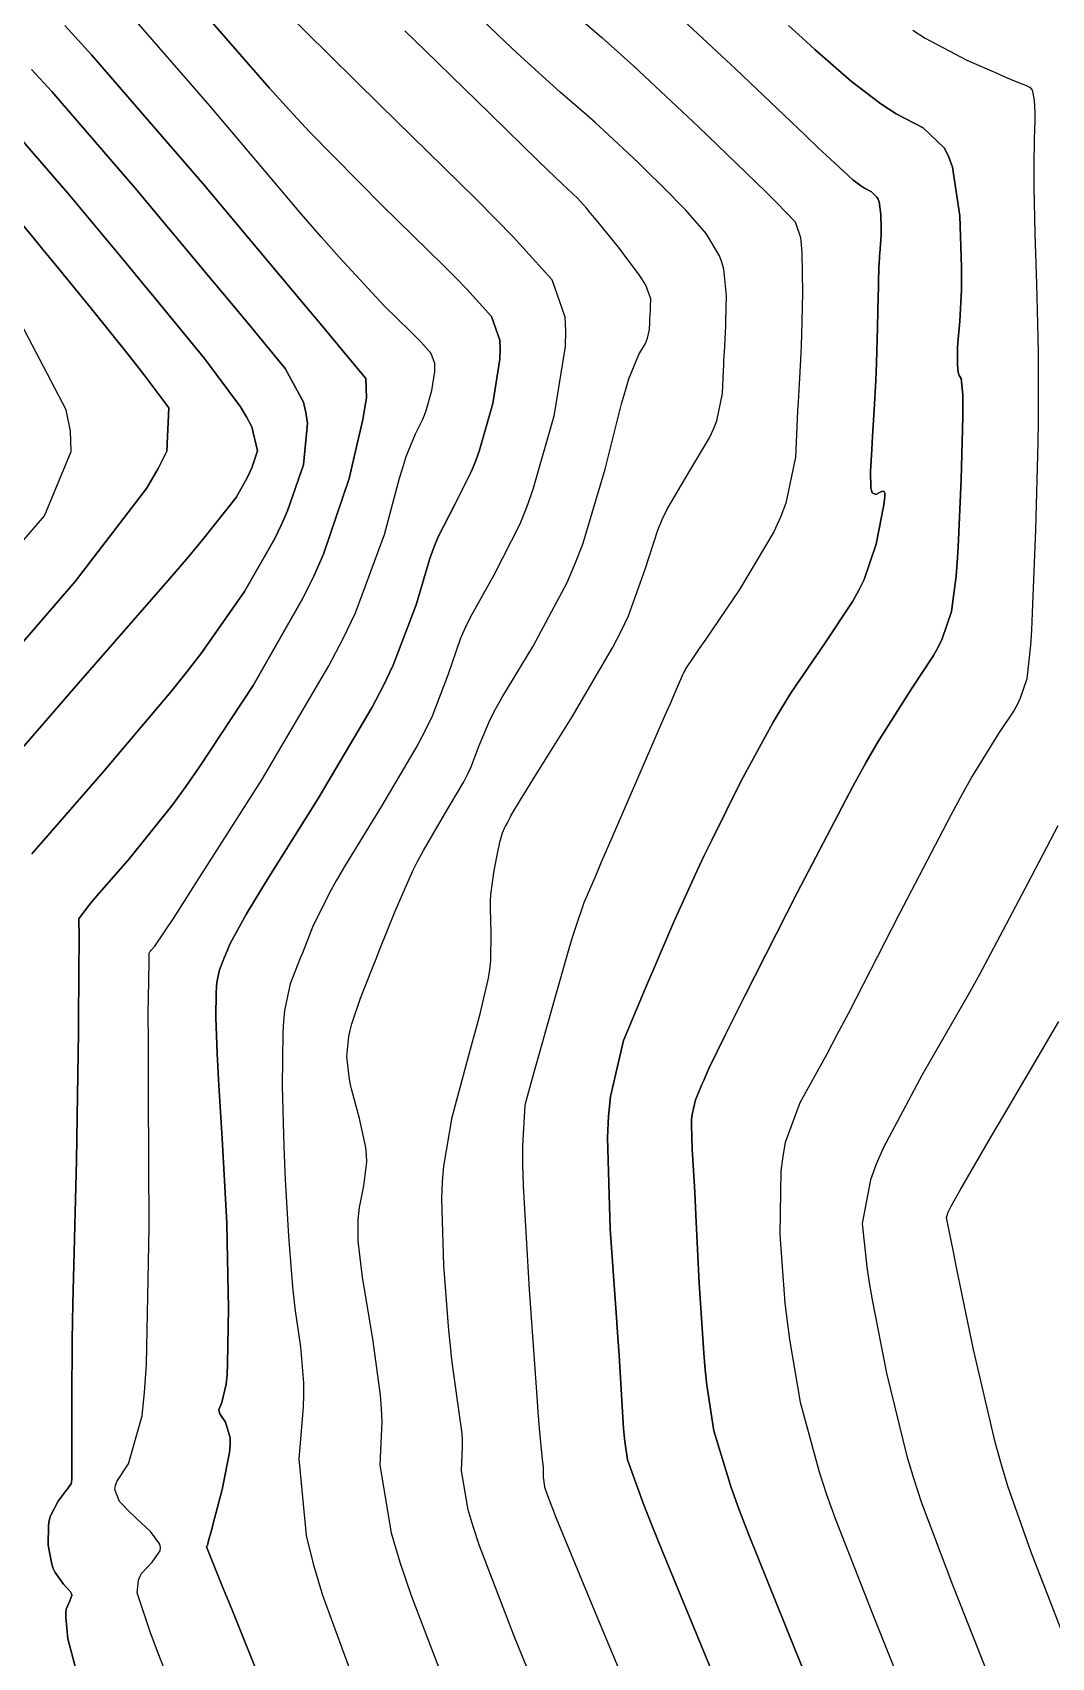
# Model space of a CAD drawing. Header units: metres. Extents: x 837476 to 838477, y 1189012 to 1191014.
# Drawn here: x 837843.2 to 837875.1, y 1189414.4 to 1189465.3 of the extents above; entities that cross this region are included whole.
import ezdxf

# ---------------------------------------------------------------- set-up
doc = ezdxf.new("R2010")
doc.units = ezdxf.units.M
doc.header["$LTSCALE"] = 0.3
doc.layers.add('COTAS 10', color=1, linetype='Continuous')
doc.layers.add('COTAS INT', color=252, linetype='Continuous')

msp = doc.modelspace()

# ---------------------------------------------------------------- linework, layer by layer
at = {"layer": 'COTAS 10'}
for points in [[(837850.922, 1189466.158), (837854.046, 1189463.08), (837857.05, 1189460.132), (837857.679, 1189459.497), (837858.219, 1189458.942), (837859.437, 1189457.596), (837859.837, 1189456.433), (837859.861, 1189455.994), (837859.849, 1189455.504), (837859.492, 1189453.313), (837858.84, 1189451.014), (837858.641, 1189450.457), (837858.434, 1189449.934), (837857.621, 1189448.33), (837856.872, 1189447.01), (837856.705, 1189446.666), (837856.557, 1189446.332), (837856.171, 1189445.199), (837855.688, 1189443.917), (837855.479, 1189443.487), (837855.237, 1189443.026), (837854.093, 1189441.091), (837852.937, 1189439.204), (837852.688, 1189438.773), (837852.469, 1189438.381), (837851.937, 1189437.296), (837851.627, 1189436.521), (837851.548, 1189436.324), (837851.473, 1189436.135), (837851.23, 1189435.519), (837851.058, 1189434.683), (837851.028, 1189434.357), (837851.005, 1189433.989), (837850.988, 1189432.316), (837851.038, 1189430.413), (837851.057, 1189429.901), (837851.079, 1189429.395), (837851.181, 1189427.617), (837851.31, 1189426.028), (837851.35, 1189425.64), (837851.391, 1189425.276), (837851.555, 1189424.147), (837851.655, 1189423.014), (837851.655, 1189422.645), (837851.644, 1189422.253), (837851.508, 1189420.64), (837851.738, 1189418.236), (837851.959, 1189417.346), (837852.248, 1189416.358), (837853.856, 1189411.976)], [(837850.922, 1189466.158), (837854.046, 1189463.08), (837857.05, 1189460.132), (837857.679, 1189459.497), (837858.219, 1189458.942), (837859.437, 1189457.596), (837859.837, 1189456.433), (837859.861, 1189455.994), (837859.849, 1189455.504), (837859.492, 1189453.313), (837858.84, 1189451.014), (837858.641, 1189450.457), (837858.434, 1189449.934), (837857.621, 1189448.33), (837856.872, 1189447.01), (837856.705, 1189446.666), (837856.557, 1189446.332), (837856.171, 1189445.199), (837855.688, 1189443.917), (837855.479, 1189443.487), (837855.237, 1189443.026), (837854.093, 1189441.091), (837852.937, 1189439.204), (837852.688, 1189438.773), (837852.469, 1189438.381), (837851.937, 1189437.296), (837851.627, 1189436.521), (837851.548, 1189436.324), (837851.473, 1189436.135), (837851.23, 1189435.519), (837851.058, 1189434.683), (837851.028, 1189434.357), (837851.005, 1189433.989), (837850.988, 1189432.316), (837851.038, 1189430.413), (837851.057, 1189429.901), (837851.079, 1189429.395), (837851.181, 1189427.617), (837851.31, 1189426.028), (837851.35, 1189425.64), (837851.391, 1189425.276), (837851.555, 1189424.147), (837851.655, 1189423.014), (837851.655, 1189422.645), (837851.644, 1189422.253), (837851.508, 1189420.64), (837851.738, 1189418.236), (837851.959, 1189417.346), (837852.248, 1189416.358), (837853.856, 1189411.976)], [(837868.717, 1189410.565), (837867.062, 1189414.648), (837865.606, 1189418.251), (837865.307, 1189419.04), (837865.053, 1189419.739), (837864.513, 1189421.511), (837864.293, 1189422.94), (837864.241, 1189423.424), (837864.193, 1189423.945), (837864.054, 1189426.141), (837863.95, 1189428.272), (837863.925, 1189428.751), (837863.901, 1189429.183), (837863.828, 1189430.342), (837863.807, 1189431.094), (837863.816, 1189431.269), (837863.831, 1189431.429), (837863.939, 1189431.889), (837864.094, 1189432.261), (837864.139, 1189432.366), (837864.184, 1189432.473), (837864.353, 1189432.865), (837864.882, 1189433.952), (837865.155, 1189434.496), (837865.482, 1189435.146), (837867.118, 1189438.372), (837868.88, 1189441.735), (837869.287, 1189442.472), (837869.658, 1189443.124), (837870.705, 1189444.774), (837871.394, 1189445.814), (837871.54, 1189446.081), (837871.666, 1189446.338), (837871.958, 1189447.193), (837872.104, 1189448.31), (837872.139, 1189448.734), (837872.17, 1189449.207), (837872.263, 1189451.327), (837872.309, 1189453.3), (837872.311, 1189453.68), (837872.309, 1189453.988), (837872.263, 1189454.499), (837872.198, 1189454.589), (837872.184, 1189454.632), (837872.172, 1189454.683), (837872.142, 1189454.93), (837872.142, 1189455.32), (837872.149, 1189455.462), (837872.159, 1189455.617), (837872.22, 1189456.298), (837872.269, 1189457.274), (837872.271, 1189457.616), (837872.269, 1189457.989), (837872.219, 1189459.595), (837871.993, 1189461.118), (837871.88, 1189461.44), (837871.744, 1189461.718), (837871.07, 1189462.357), (837870.227, 1189462.795), (837869.986, 1189462.946), (837869.741, 1189463.11), (837868.825, 1189463.806), (837867.671, 1189464.813), (837867.276, 1189465.172), (837866.848, 1189465.566)], [(837866.848, 1189465.566), (837867.276, 1189465.172), (837867.671, 1189464.813), (837868.825, 1189463.806), (837869.741, 1189463.11), (837869.986, 1189462.946), (837870.227, 1189462.795), (837871.07, 1189462.357), (837871.744, 1189461.718), (837871.88, 1189461.44), (837871.993, 1189461.118), (837872.219, 1189459.595), (837872.269, 1189457.989), (837872.271, 1189457.616), (837872.269, 1189457.274), (837872.22, 1189456.298), (837872.159, 1189455.617), (837872.149, 1189455.462), (837872.142, 1189455.32), (837872.142, 1189454.93), (837872.172, 1189454.683), (837872.184, 1189454.632), (837872.198, 1189454.589), (837872.263, 1189454.499), (837872.309, 1189453.988), (837872.311, 1189453.68), (837872.309, 1189453.3), (837872.263, 1189451.327), (837872.17, 1189449.207), (837872.139, 1189448.734), (837872.104, 1189448.31), (837871.958, 1189447.193), (837871.666, 1189446.338), (837871.54, 1189446.081), (837871.394, 1189445.814), (837870.705, 1189444.774), (837869.658, 1189443.124), (837869.287, 1189442.472), (837868.88, 1189441.735), (837867.118, 1189438.372), (837865.482, 1189435.146), (837865.155, 1189434.496), (837864.882, 1189433.952), (837864.353, 1189432.865), (837864.184, 1189432.473), (837864.139, 1189432.366), (837864.094, 1189432.261), (837863.939, 1189431.889), (837863.831, 1189431.429), (837863.816, 1189431.269), (837863.807, 1189431.094), (837863.828, 1189430.342), (837863.901, 1189429.183), (837863.925, 1189428.751), (837863.95, 1189428.272), (837864.054, 1189426.141), (837864.193, 1189423.945), (837864.241, 1189423.424), (837864.293, 1189422.94), (837864.513, 1189421.511), (837865.053, 1189419.739), (837865.307, 1189419.04), (837865.606, 1189418.251), (837867.062, 1189414.648), (837868.717, 1189410.565)], [(837841.812, 1189441.742), (837844.595, 1189444.936), (837847.463, 1189448.224), (837848.045, 1189448.906), (837848.534, 1189449.489), (837849.537, 1189450.77), (837849.885, 1189451.38), (837849.962, 1189451.54), (837850.032, 1189451.696), (837850.213, 1189452.229), (837850.036, 1189452.981), (837849.879, 1189453.276), (837849.675, 1189453.609), (837848.55, 1189455.122), (837847.023, 1189456.987), (837846.566, 1189457.541), (837846.094, 1189458.112), (837844.265, 1189460.309), (837842.516, 1189462.333)], [(837842.516, 1189462.333), (837844.265, 1189460.309), (837846.094, 1189458.112), (837846.566, 1189457.541), (837847.023, 1189456.987), (837848.55, 1189455.122), (837849.675, 1189453.609), (837849.879, 1189453.276), (837850.036, 1189452.981), (837850.213, 1189452.229), (837850.032, 1189451.696), (837849.962, 1189451.54), (837849.885, 1189451.38), (837849.537, 1189450.77), (837848.534, 1189449.489), (837848.045, 1189448.906), (837847.463, 1189448.224), (837844.595, 1189444.936), (837841.812, 1189441.742)]]:
    msp.add_lwpolyline(points, dxfattribs=at)
at = {"layer": 'COTAS INT'}
for points in [[(837847.398, 1189413.771), (837847.1, 1189414.542), (837846.857, 1189415.184), (837846.44, 1189416.431), (837846.477, 1189416.828), (837846.521, 1189416.933), (837846.579, 1189417.037), (837846.909, 1189417.395), (837847.159, 1189417.754), (837847.167, 1189417.858), (837847.149, 1189417.964), (837846.86, 1189418.362), (837846.429, 1189418.755), (837846.321, 1189418.857), (837846.217, 1189418.957), (837845.882, 1189419.293), (837845.741, 1189419.669), (837845.76, 1189419.794), (837845.804, 1189419.927), (837846.173, 1189420.481), (837846.595, 1189421.987), (837846.674, 1189422.72), (837846.736, 1189423.59), (837846.82, 1189427.873), (837846.8, 1189432.078), (837846.796, 1189432.898), (837846.793, 1189433.569), (837846.788, 1189434.752), (837846.79, 1189434.971), (837846.791, 1189435.035), (837846.792, 1189435.101), (837846.805, 1189435.618), (837846.807, 1189435.696), (837846.808, 1189435.777), (837846.812, 1189436.08), (837846.814, 1189436.334), (837846.814, 1189436.49), (837846.841, 1189436.527), (837846.858, 1189436.548), (837846.88, 1189436.574), (837846.996, 1189436.707), (837847.598, 1189437.606), (837847.926, 1189438.115), (837848.324, 1189438.737), (837850.348, 1189441.923), (837852.446, 1189445.487), (837852.892, 1189446.348), (837853.279, 1189447.154), (837854.19, 1189449.61), (837854.661, 1189451.37), (837854.771, 1189451.739), (837854.872, 1189452.055), (837855.165, 1189452.767), (837855.386, 1189453.202), (837855.442, 1189453.344), (837855.496, 1189453.496), (837855.673, 1189454.12), (837855.769, 1189454.714), (837855.773, 1189454.847), (837855.766, 1189454.966), (837855.658, 1189455.282), (837855.327, 1189455.647), (837855.181, 1189455.798), (837855.01, 1189455.97), (837854.195, 1189456.77), (837852.765, 1189458.302), (837852.207, 1189458.936), (837851.578, 1189459.66), (837848.724, 1189463.031), (837845.722, 1189466.506)], [(837847.398, 1189413.771), (837847.1, 1189414.542), (837846.857, 1189415.184), (837846.44, 1189416.431), (837846.477, 1189416.828), (837846.521, 1189416.933), (837846.579, 1189417.037), (837846.909, 1189417.395), (837847.159, 1189417.754), (837847.167, 1189417.858), (837847.149, 1189417.964), (837846.86, 1189418.362), (837846.429, 1189418.755), (837846.321, 1189418.857), (837846.217, 1189418.957), (837845.882, 1189419.293), (837845.741, 1189419.669), (837845.76, 1189419.794), (837845.804, 1189419.927), (837846.173, 1189420.481), (837846.595, 1189421.987), (837846.674, 1189422.72), (837846.736, 1189423.59), (837846.82, 1189427.873), (837846.8, 1189432.078), (837846.796, 1189432.898), (837846.793, 1189433.569), (837846.788, 1189434.752), (837846.79, 1189434.971), (837846.791, 1189435.035), (837846.792, 1189435.101), (837846.805, 1189435.618), (837846.807, 1189435.696), (837846.808, 1189435.777), (837846.812, 1189436.08), (837846.814, 1189436.334), (837846.814, 1189436.49), (837846.841, 1189436.527), (837846.858, 1189436.548), (837846.88, 1189436.574), (837846.996, 1189436.707), (837847.598, 1189437.606), (837847.926, 1189438.115), (837848.324, 1189438.737), (837850.348, 1189441.923), (837852.446, 1189445.487), (837852.892, 1189446.348), (837853.279, 1189447.154), (837854.19, 1189449.61), (837854.661, 1189451.37), (837854.771, 1189451.739), (837854.872, 1189452.055), (837855.165, 1189452.767), (837855.386, 1189453.202), (837855.442, 1189453.344), (837855.496, 1189453.496), (837855.673, 1189454.12), (837855.769, 1189454.714), (837855.773, 1189454.847), (837855.766, 1189454.966), (837855.658, 1189455.282), (837855.327, 1189455.647), (837855.181, 1189455.798), (837855.01, 1189455.97), (837854.195, 1189456.77), (837852.765, 1189458.302), (837852.207, 1189458.936), (837851.578, 1189459.66), (837848.724, 1189463.031), (837845.722, 1189466.506)], [(837859.43, 1189466.54), (837861.006, 1189465.185), (837861.493, 1189464.748), (837862.003, 1189464.283), (837864.03, 1189462.383), (837865.817, 1189460.664), (837866.175, 1189460.314), (837866.475, 1189460.019), (837867.064, 1189459.409), (837867.223, 1189458.914), (837867.25, 1189458.691), (837867.271, 1189458.432), (837867.288, 1189457.186), (837867.256, 1189455.869), (837867.246, 1189455.566), (837867.236, 1189455.288), (837867.196, 1189454.505), (837867.151, 1189453.754), (837867.137, 1189453.497), (837867.124, 1189453.218), (837867.071, 1189452.032), (837866.769, 1189450.589), (837866.597, 1189450.148), (837866.388, 1189449.689), (837865.317, 1189447.881), (837864.255, 1189446.329), (837864.051, 1189446.03), (837863.888, 1189445.789), (837863.625, 1189445.393), (837863.614, 1189445.363), (837863.609, 1189445.353), (837863.603, 1189445.342), (837863.576, 1189445.295), (837863.545, 1189445.242), (837863.537, 1189445.227), (837863.53, 1189445.211), (837863.507, 1189445.155), (837863.277, 1189444.62), (837863.14, 1189444.303), (837862.97, 1189443.912), (837862.092, 1189441.891), (837861.177, 1189439.784), (837860.985, 1189439.339), (837860.819, 1189438.954), (837860.442, 1189438.065), (837860.172, 1189437.288), (837860.074, 1189436.974), (837859.966, 1189436.618), (837859.493, 1189434.972), (837859.028, 1189433.302), (837858.925, 1189432.929), (837858.833, 1189432.596), (837858.593, 1189431.717), (837858.512, 1189430.449), (837858.519, 1189429.871), (837858.54, 1189429.194), (837858.724, 1189425.928), (837858.95, 1189422.735), (837858.997, 1189422.104), (837859.038, 1189421.582), (837859.127, 1189420.612), (837859.16, 1189420.373), (837859.164, 1189420.312), (837859.166, 1189420.254), (837859.158, 1189420.063), (837859.208, 1189419.76), (837859.247, 1189419.63), (837859.296, 1189419.481), (837859.566, 1189418.778), (837860.239, 1189417.151), (837860.544, 1189416.42), (837860.899, 1189415.566), (837862.61, 1189411.468)], [(837859.43, 1189466.54), (837861.006, 1189465.185), (837861.493, 1189464.748), (837862.003, 1189464.283), (837864.03, 1189462.383), (837865.817, 1189460.664), (837866.175, 1189460.314), (837866.475, 1189460.019), (837867.064, 1189459.409), (837867.223, 1189458.914), (837867.25, 1189458.691), (837867.271, 1189458.432), (837867.288, 1189457.186), (837867.256, 1189455.869), (837867.246, 1189455.566), (837867.236, 1189455.288), (837867.196, 1189454.505), (837867.151, 1189453.754), (837867.137, 1189453.497), (837867.124, 1189453.218), (837867.071, 1189452.032), (837866.769, 1189450.589), (837866.597, 1189450.148), (837866.388, 1189449.689), (837865.317, 1189447.881), (837864.255, 1189446.329), (837864.051, 1189446.03), (837863.888, 1189445.789), (837863.625, 1189445.393), (837863.614, 1189445.363), (837863.609, 1189445.353), (837863.603, 1189445.342), (837863.576, 1189445.295), (837863.545, 1189445.242), (837863.537, 1189445.227), (837863.53, 1189445.211), (837863.507, 1189445.155), (837863.277, 1189444.62), (837863.14, 1189444.303), (837862.97, 1189443.912), (837862.092, 1189441.891), (837861.177, 1189439.784), (837860.985, 1189439.339), (837860.819, 1189438.954), (837860.442, 1189438.065), (837860.172, 1189437.288), (837860.074, 1189436.974), (837859.966, 1189436.618), (837859.493, 1189434.972), (837859.028, 1189433.302), (837858.925, 1189432.929), (837858.833, 1189432.596), (837858.593, 1189431.717), (837858.512, 1189430.449), (837858.519, 1189429.871), (837858.54, 1189429.194), (837858.724, 1189425.928), (837858.95, 1189422.735), (837858.997, 1189422.104), (837859.038, 1189421.582), (837859.127, 1189420.612), (837859.16, 1189420.373), (837859.164, 1189420.312), (837859.166, 1189420.254), (837859.158, 1189420.063), (837859.208, 1189419.76), (837859.247, 1189419.63), (837859.296, 1189419.481), (837859.566, 1189418.778), (837860.239, 1189417.151), (837860.544, 1189416.42), (837860.899, 1189415.566), (837862.61, 1189411.468)], [(837864.597, 1189413.629), (837862.902, 1189417.735), (837862.57, 1189418.559), (837862.298, 1189419.247), (837861.81, 1189420.606), (837861.722, 1189421.18), (837861.701, 1189421.374), (837861.682, 1189421.583), (837861.626, 1189422.464), (837861.543, 1189423.885), (837861.506, 1189424.434), (837861.463, 1189425.05), (837861.26, 1189427.84), (837861.178, 1189430.711), (837861.212, 1189431.379), (837861.27, 1189431.991), (837861.684, 1189433.746), (837862.275, 1189435.166), (837862.445, 1189435.568), (837862.618, 1189435.974), (837863.262, 1189437.47), (837863.988, 1189439.073), (837864.211, 1189439.545), (837864.444, 1189440.03), (837865.366, 1189441.886), (837866.366, 1189443.723), (837866.648, 1189444.196), (837866.932, 1189444.653), (837867.975, 1189446.176), (837868.867, 1189447.521), (837869.055, 1189447.866), (837869.218, 1189448.2), (837869.596, 1189449.305), (837869.767, 1189450.157), (837869.8, 1189450.33), (837869.827, 1189450.476), (837869.872, 1189450.78), (837869.868, 1189450.886), (837869.865, 1189450.907), (837869.861, 1189450.926), (837869.836, 1189450.964), (837869.779, 1189450.959), (837869.755, 1189450.95), (837869.726, 1189450.938), (837869.592, 1189450.865), (837869.47, 1189450.917), (837869.449, 1189450.983), (837869.434, 1189451.071), (837869.424, 1189451.579), (837869.458, 1189452.273), (837869.469, 1189452.48), (837869.482, 1189452.692), (837869.535, 1189453.512), (837869.588, 1189454.432), (837869.6, 1189454.708), (837869.611, 1189454.994), (837869.641, 1189456.102), (837869.662, 1189457.101), (837869.667, 1189457.317), (837869.672, 1189457.508), (837869.686, 1189457.977), (837869.702, 1189458.269), (837869.707, 1189458.347), (837869.713, 1189458.425), (837869.737, 1189458.697), (837869.755, 1189459.003), (837869.757, 1189459.102), (837869.757, 1189459.207), (837869.746, 1189459.636), (837869.687, 1189460.031), (837869.658, 1189460.114), (837869.623, 1189460.186), (837869.448, 1189460.352), (837869.229, 1189460.465), (837869.167, 1189460.505), (837869.103, 1189460.547), (837868.866, 1189460.727), (837868.155, 1189461.381), (837867.794, 1189461.722), (837867.361, 1189462.132), (837865.2, 1189464.191), (837862.676, 1189466.55)], [(837862.676, 1189466.55), (837865.2, 1189464.191), (837867.361, 1189462.132), (837867.794, 1189461.722), (837868.155, 1189461.381), (837868.866, 1189460.727), (837869.103, 1189460.547), (837869.167, 1189460.505), (837869.229, 1189460.465), (837869.448, 1189460.352), (837869.623, 1189460.186), (837869.658, 1189460.114), (837869.687, 1189460.031), (837869.746, 1189459.636), (837869.757, 1189459.207), (837869.757, 1189459.102), (837869.755, 1189459.003), (837869.737, 1189458.697), (837869.713, 1189458.425), (837869.707, 1189458.347), (837869.702, 1189458.269), (837869.686, 1189457.977), (837869.672, 1189457.508), (837869.667, 1189457.317), (837869.662, 1189457.101), (837869.641, 1189456.102), (837869.611, 1189454.994), (837869.6, 1189454.708), (837869.588, 1189454.432), (837869.535, 1189453.512), (837869.482, 1189452.692), (837869.469, 1189452.48), (837869.458, 1189452.273), (837869.424, 1189451.579), (837869.434, 1189451.071), (837869.449, 1189450.983), (837869.47, 1189450.917), (837869.592, 1189450.865), (837869.726, 1189450.938), (837869.755, 1189450.95), (837869.779, 1189450.959), (837869.836, 1189450.964), (837869.861, 1189450.926), (837869.865, 1189450.907), (837869.868, 1189450.886), (837869.872, 1189450.78), (837869.827, 1189450.476), (837869.8, 1189450.33), (837869.767, 1189450.157), (837869.596, 1189449.305), (837869.218, 1189448.2), (837869.055, 1189447.866), (837868.867, 1189447.521), (837867.975, 1189446.176), (837866.932, 1189444.653), (837866.648, 1189444.196), (837866.366, 1189443.723), (837865.366, 1189441.886), (837864.444, 1189440.03), (837864.211, 1189439.545), (837863.988, 1189439.073), (837863.262, 1189437.47), (837862.618, 1189435.974), (837862.445, 1189435.568), (837862.275, 1189435.166), (837861.684, 1189433.746), (837861.27, 1189431.991), (837861.212, 1189431.379), (837861.178, 1189430.711), (837861.26, 1189427.84), (837861.463, 1189425.05), (837861.506, 1189424.434), (837861.543, 1189423.885), (837861.626, 1189422.464), (837861.682, 1189421.583), (837861.701, 1189421.374), (837861.722, 1189421.18), (837861.81, 1189420.606), (837862.298, 1189419.247), (837862.57, 1189418.559), (837862.902, 1189417.735), (837864.597, 1189413.629)], [(837851.757, 1189410.089), (837849.779, 1189414.986), (837849.402, 1189415.921), (837849.098, 1189416.674), (837848.616, 1189417.874), (837848.617, 1189417.884), (837848.618, 1189417.887), (837848.62, 1189417.89), (837848.63, 1189417.9), (837848.71, 1189418.178), (837848.755, 1189418.349), (837848.811, 1189418.562), (837849.099, 1189419.67), (837849.331, 1189420.831), (837849.352, 1189421.077), (837849.355, 1189421.29), (837849.209, 1189421.785), (837849.028, 1189422.05), (837849.008, 1189422.118), (837849.002, 1189422.183), (837849.09, 1189422.4), (837849.229, 1189422.973), (837849.255, 1189423.264), (837849.275, 1189423.611), (837849.301, 1189425.342), (837849.265, 1189427.439), (837849.246, 1189428.018), (837849.223, 1189428.595), (837849.108, 1189430.673), (837848.992, 1189432.517), (837848.968, 1189432.946), (837848.949, 1189433.341), (837848.909, 1189434.473), (837848.917, 1189435.252), (837848.927, 1189435.423), (837848.941, 1189435.575), (837849.021, 1189435.963), (837849.135, 1189436.25), (837849.17, 1189436.338), (837849.206, 1189436.429), (837849.35, 1189436.79), (837849.867, 1189437.721), (837850.139, 1189438.171), (837850.465, 1189438.705), (837852.109, 1189441.331), (837853.801, 1189444.192), (837854.158, 1189444.874), (837854.467, 1189445.509), (837855.18, 1189447.404), (837855.609, 1189448.851), (837855.738, 1189449.203), (837855.872, 1189449.533), (837856.393, 1189450.549), (837856.91, 1189451.568), (837857.041, 1189451.9), (837857.168, 1189452.255), (837857.582, 1189453.716), (837857.809, 1189455.109), (837857.817, 1189455.421), (837857.801, 1189455.7), (837857.547, 1189456.439), (837856.773, 1189457.295), (837856.43, 1189457.648), (837856.03, 1189458.051), (837854.12, 1189459.925), (837851.843, 1189462.23), (837851.213, 1189462.905), (837850.582, 1189463.595), (837848.302, 1189466.221)], [(837848.302, 1189466.221), (837850.582, 1189463.595), (837851.213, 1189462.905), (837851.843, 1189462.23), (837854.12, 1189459.925), (837856.03, 1189458.051), (837856.43, 1189457.648), (837856.773, 1189457.295), (837857.547, 1189456.439), (837857.801, 1189455.7), (837857.817, 1189455.421), (837857.809, 1189455.109), (837857.582, 1189453.716), (837857.168, 1189452.255), (837857.041, 1189451.9), (837856.91, 1189451.568), (837856.393, 1189450.549), (837855.872, 1189449.533), (837855.738, 1189449.203), (837855.609, 1189448.851), (837855.18, 1189447.404), (837854.467, 1189445.509), (837854.158, 1189444.874), (837853.801, 1189444.192), (837852.109, 1189441.331), (837850.465, 1189438.705), (837850.139, 1189438.171), (837849.867, 1189437.721), (837849.35, 1189436.79), (837849.206, 1189436.429), (837849.17, 1189436.338), (837849.135, 1189436.25), (837849.021, 1189435.963), (837848.941, 1189435.575), (837848.927, 1189435.423), (837848.917, 1189435.252), (837848.909, 1189434.473), (837848.949, 1189433.341), (837848.968, 1189432.946), (837848.992, 1189432.517), (837849.108, 1189430.673), (837849.223, 1189428.595), (837849.246, 1189428.018), (837849.265, 1189427.439), (837849.301, 1189425.342), (837849.275, 1189423.611), (837849.255, 1189423.264), (837849.229, 1189422.973), (837849.09, 1189422.4), (837849.002, 1189422.183), (837849.008, 1189422.118), (837849.028, 1189422.05), (837849.209, 1189421.785), (837849.355, 1189421.29), (837849.352, 1189421.077), (837849.331, 1189420.831), (837849.099, 1189419.67), (837848.811, 1189418.562), (837848.755, 1189418.349), (837848.71, 1189418.178), (837848.63, 1189417.9), (837848.62, 1189417.89), (837848.618, 1189417.887), (837848.617, 1189417.884), (837848.616, 1189417.874), (837849.098, 1189416.674), (837849.402, 1189415.921), (837849.779, 1189414.986), (837851.757, 1189410.089)], [(837859.596, 1189411.796), (837858.25, 1189415.075), (837857.164, 1189417.908), (837856.964, 1189418.51), (837856.808, 1189419.032), (837856.608, 1189420.256), (837856.64, 1189421.024), (837856.631, 1189421.259), (837856.613, 1189421.503), (837856.482, 1189422.467), (837856.304, 1189423.739), (837856.256, 1189424.179), (837856.209, 1189424.657), (837856.046, 1189426.697), (837855.99, 1189428.8), (837856.01, 1189429.318), (837856.046, 1189429.807), (837856.306, 1189431.341), (837856.661, 1189432.66), (837856.758, 1189433.015), (837856.853, 1189433.364), (837857.192, 1189434.586), (837857.447, 1189435.698), (837857.49, 1189435.978), (837857.521, 1189436.247), (837857.533, 1189437.117), (837857.508, 1189437.899), (837857.514, 1189438.112), (837857.527, 1189438.324), (837857.625, 1189439.078), (837857.75, 1189439.712), (837857.78, 1189439.849), (837857.808, 1189439.969), (837857.893, 1189440.261), (837857.964, 1189440.426), (837857.982, 1189440.465), (837858, 1189440.502), (837858.061, 1189440.612), (837858.111, 1189440.695), (837858.13, 1189440.733), (837858.151, 1189440.788), (837858.453, 1189441.293), (837858.64, 1189441.594), (837858.871, 1189441.966), (837860.076, 1189443.893), (837861.337, 1189446.054), (837861.603, 1189446.573), (837861.833, 1189447.058), (837862.364, 1189448.524), (837862.755, 1189449.746), (837862.897, 1189450.077), (837863.053, 1189450.406), (837863.741, 1189451.568), (837864.377, 1189452.641), (837864.501, 1189452.913), (837864.603, 1189453.175), (837864.782, 1189454.031), (837864.813, 1189454.735), (837864.821, 1189454.901), (837864.829, 1189455.053), (837864.856, 1189455.499), (837864.88, 1189455.964), (837864.886, 1189456.128), (837864.892, 1189456.309), (837864.911, 1189457.09), (837864.823, 1189457.926), (837864.762, 1189458.141), (837864.684, 1189458.348), (837864.271, 1189459.038), (837863.629, 1189459.77), (837863.407, 1189460.004), (837863.166, 1189460.253), (837862.138, 1189461.264), (837861.063, 1189462.272), (837860.792, 1189462.519), (837860.534, 1189462.751), (837859.698, 1189463.47), (837858.349, 1189464.697), (837857.766, 1189465.249), (837857.093, 1189465.893)], [(837859.596, 1189411.796), (837858.25, 1189415.075), (837857.164, 1189417.908), (837856.964, 1189418.51), (837856.808, 1189419.032), (837856.608, 1189420.256), (837856.64, 1189421.024), (837856.631, 1189421.259), (837856.613, 1189421.503), (837856.482, 1189422.467), (837856.304, 1189423.739), (837856.256, 1189424.179), (837856.209, 1189424.657), (837856.046, 1189426.697), (837855.99, 1189428.8), (837856.01, 1189429.318), (837856.046, 1189429.807), (837856.306, 1189431.341), (837856.661, 1189432.66), (837856.758, 1189433.015), (837856.853, 1189433.364), (837857.192, 1189434.586), (837857.447, 1189435.698), (837857.49, 1189435.978), (837857.521, 1189436.247), (837857.533, 1189437.117), (837857.508, 1189437.899), (837857.514, 1189438.112), (837857.527, 1189438.324), (837857.625, 1189439.078), (837857.75, 1189439.712), (837857.78, 1189439.849), (837857.808, 1189439.969), (837857.893, 1189440.261), (837857.964, 1189440.426), (837857.982, 1189440.465), (837858, 1189440.502), (837858.061, 1189440.612), (837858.111, 1189440.695), (837858.13, 1189440.733), (837858.151, 1189440.788), (837858.453, 1189441.293), (837858.64, 1189441.594), (837858.871, 1189441.966), (837860.076, 1189443.893), (837861.337, 1189446.054), (837861.603, 1189446.573), (837861.833, 1189447.058), (837862.364, 1189448.524), (837862.755, 1189449.746), (837862.897, 1189450.077), (837863.053, 1189450.406), (837863.741, 1189451.568), (837864.377, 1189452.641), (837864.501, 1189452.913), (837864.603, 1189453.175), (837864.782, 1189454.031), (837864.813, 1189454.735), (837864.821, 1189454.901), (837864.829, 1189455.053), (837864.856, 1189455.499), (837864.88, 1189455.964), (837864.886, 1189456.128), (837864.892, 1189456.309), (837864.911, 1189457.09), (837864.823, 1189457.926), (837864.762, 1189458.141), (837864.684, 1189458.348), (837864.271, 1189459.038), (837863.629, 1189459.77), (837863.407, 1189460.004), (837863.166, 1189460.253), (837862.138, 1189461.264), (837861.063, 1189462.272), (837860.792, 1189462.519), (837860.534, 1189462.751), (837859.698, 1189463.47), (837858.349, 1189464.697), (837857.766, 1189465.249), (837857.093, 1189465.893)], [(837844.173, 1189465.567), (837845.013, 1189464.648), (837848.498, 1189460.615), (837851.617, 1189456.884), (837852.225, 1189456.155), (837852.724, 1189455.558), (837853.605, 1189454.499), (837853.624, 1189453.897), (837853.579, 1189453.588), (837853.512, 1189453.217), (837853.086, 1189451.363), (837852.279, 1189448.994), (837851.971, 1189448.299), (837851.626, 1189447.587), (837850.077, 1189444.872), (837848.394, 1189442.321), (837847.965, 1189441.712), (837847.553, 1189441.145), (837846.196, 1189439.45), (837845.191, 1189438.297), (837845, 1189438.072), (837844.848, 1189437.887), (837844.613, 1189437.563), (837844.618, 1189436.981), (837844.617, 1189436.635), (837844.614, 1189436.209), (837844.597, 1189434), (837844.564, 1189431.365), (837844.552, 1189430.669), (837844.538, 1189429.989), (837844.425, 1189425.493), (837844.414, 1189424.924), (837844.406, 1189424.367), (837844.391, 1189422.46), (837844.389, 1189420.971), (837844.389, 1189419.998), (837844.387, 1189419.913), (837844.385, 1189419.896), (837844.383, 1189419.881), (837844.374, 1189419.85), (837844.303, 1189419.759), (837844.263, 1189419.706), (837844.214, 1189419.641), (837843.963, 1189419.309), (837843.727, 1189418.847), (837843.687, 1189418.701), (837843.659, 1189418.547), (837843.649, 1189417.926), (837843.761, 1189417.331), (837843.809, 1189417.193), (837843.865, 1189417.067), (837844.13, 1189416.711), (837844.351, 1189416.461), (837844.379, 1189416.402), (837844.393, 1189416.347), (837844.326, 1189416.187), (837844.218, 1189415.923), (837844.208, 1189415.804), (837844.205, 1189415.663), (837844.264, 1189414.988), (837844.615, 1189413.693)], [(837844.615, 1189413.693), (837844.264, 1189414.988), (837844.205, 1189415.663), (837844.208, 1189415.804), (837844.218, 1189415.923), (837844.326, 1189416.187), (837844.393, 1189416.347), (837844.379, 1189416.402), (837844.351, 1189416.461), (837844.13, 1189416.711), (837843.865, 1189417.067), (837843.809, 1189417.193), (837843.761, 1189417.331), (837843.649, 1189417.926), (837843.659, 1189418.547), (837843.687, 1189418.701), (837843.727, 1189418.847), (837843.963, 1189419.309), (837844.214, 1189419.641), (837844.263, 1189419.706), (837844.303, 1189419.759), (837844.374, 1189419.85), (837844.383, 1189419.881), (837844.385, 1189419.896), (837844.387, 1189419.913), (837844.389, 1189419.998), (837844.389, 1189420.971), (837844.391, 1189422.46), (837844.406, 1189424.367), (837844.414, 1189424.924), (837844.425, 1189425.493), (837844.538, 1189429.989), (837844.552, 1189430.669), (837844.564, 1189431.365), (837844.597, 1189434), (837844.614, 1189436.209), (837844.617, 1189436.635), (837844.618, 1189436.981), (837844.613, 1189437.563), (837844.848, 1189437.887), (837845, 1189438.072), (837845.191, 1189438.297), (837846.196, 1189439.45), (837847.553, 1189441.145), (837847.965, 1189441.712), (837848.394, 1189442.321), (837850.077, 1189444.872), (837851.626, 1189447.587), (837851.971, 1189448.299), (837852.279, 1189448.994), (837853.086, 1189451.363), (837853.512, 1189453.217), (837853.579, 1189453.588), (837853.624, 1189453.897), (837853.605, 1189454.499), (837852.724, 1189455.558), (837852.225, 1189456.155), (837851.617, 1189456.884), (837848.498, 1189460.615), (837845.013, 1189464.648), (837844.173, 1189465.567)], [(837856.934, 1189411.372), (837855.032, 1189416.336), (837854.682, 1189417.389), (837854.408, 1189418.304), (837854.058, 1189420.448), (837854.115, 1189421.794), (837854.098, 1189422.206), (837854.067, 1189422.634), (837853.837, 1189424.321), (837853.57, 1189425.897), (837853.515, 1189426.254), (837853.468, 1189426.578), (837853.368, 1189427.465), (837853.367, 1189428.135), (837853.383, 1189428.322), (837853.406, 1189428.51), (837853.545, 1189429.196), (837853.636, 1189429.94), (837853.628, 1189430.165), (837853.605, 1189430.397), (837853.404, 1189431.307), (837853.165, 1189432.191), (837853.119, 1189432.407), (837853.081, 1189432.612), (837853.015, 1189433.251), (837853.075, 1189433.871), (837853.115, 1189434.064), (837853.166, 1189434.266), (837853.438, 1189435.074), (837853.812, 1189436.02), (837853.927, 1189436.31), (837854.047, 1189436.612), (837854.523, 1189437.803), (837855.072, 1189439.042), (837855.237, 1189439.375), (837855.408, 1189439.703), (837856.077, 1189440.851), (837856.674, 1189441.86), (837856.8, 1189442.101), (837856.909, 1189442.325), (837857.161, 1189442.994), (837857.505, 1189443.812), (837857.673, 1189444.13), (837857.871, 1189444.488), (837858.848, 1189446.111), (837859.913, 1189448.107), (837860.166, 1189448.699), (837860.402, 1189449.309), (837861.103, 1189451.655), (837861.622, 1189453.703), (837861.742, 1189454.125), (837861.852, 1189454.483), (837862.165, 1189455.254), (837862.365, 1189455.592), (837862.404, 1189455.678), (837862.436, 1189455.761), (837862.493, 1189456.03), (837862.503, 1189456.252), (837862.505, 1189456.304), (837862.508, 1189456.352), (837862.516, 1189456.493), (837862.524, 1189456.639), (837862.526, 1189456.691), (837862.527, 1189456.748), (837862.533, 1189456.994), (837862.375, 1189457.42), (837862.273, 1189457.59), (837862.146, 1189457.782), (837861.478, 1189458.666), (837860.783, 1189459.521), (837860.639, 1189459.695), (837860.516, 1189459.842), (837860.246, 1189460.145), (837860.091, 1189460.29), (837860.061, 1189460.316), (837859.965, 1189460.399), (837859.536, 1189460.808), (837859.296, 1189461.041), (837859.004, 1189461.325), (837857.512, 1189462.782), (837855.468, 1189464.777), (837854.827, 1189465.4)], [(837856.934, 1189411.372), (837855.032, 1189416.336), (837854.682, 1189417.389), (837854.408, 1189418.304), (837854.058, 1189420.448), (837854.115, 1189421.794), (837854.098, 1189422.206), (837854.067, 1189422.634), (837853.837, 1189424.321), (837853.57, 1189425.897), (837853.515, 1189426.254), (837853.468, 1189426.578), (837853.368, 1189427.465), (837853.367, 1189428.135), (837853.383, 1189428.322), (837853.406, 1189428.51), (837853.545, 1189429.196), (837853.636, 1189429.94), (837853.628, 1189430.165), (837853.605, 1189430.397), (837853.404, 1189431.307), (837853.165, 1189432.191), (837853.119, 1189432.407), (837853.081, 1189432.612), (837853.015, 1189433.251), (837853.075, 1189433.871), (837853.115, 1189434.064), (837853.166, 1189434.266), (837853.438, 1189435.074), (837853.812, 1189436.02), (837853.927, 1189436.31), (837854.047, 1189436.612), (837854.523, 1189437.803), (837855.072, 1189439.042), (837855.237, 1189439.375), (837855.408, 1189439.703), (837856.077, 1189440.851), (837856.674, 1189441.86), (837856.8, 1189442.101), (837856.909, 1189442.325), (837857.161, 1189442.994), (837857.505, 1189443.812), (837857.673, 1189444.13), (837857.871, 1189444.488), (837858.848, 1189446.111), (837859.913, 1189448.107), (837860.166, 1189448.699), (837860.402, 1189449.309), (837861.103, 1189451.655), (837861.622, 1189453.703), (837861.742, 1189454.125), (837861.852, 1189454.483), (837862.165, 1189455.254), (837862.365, 1189455.592), (837862.404, 1189455.678), (837862.436, 1189455.761), (837862.493, 1189456.03), (837862.503, 1189456.252), (837862.505, 1189456.304), (837862.508, 1189456.352), (837862.516, 1189456.493), (837862.524, 1189456.639), (837862.526, 1189456.691), (837862.527, 1189456.748), (837862.533, 1189456.994), (837862.375, 1189457.42), (837862.273, 1189457.59), (837862.146, 1189457.782), (837861.478, 1189458.666), (837860.783, 1189459.521), (837860.639, 1189459.695), (837860.516, 1189459.842), (837860.246, 1189460.145), (837860.091, 1189460.29), (837860.061, 1189460.316), (837859.965, 1189460.399), (837859.536, 1189460.808), (837859.296, 1189461.041), (837859.004, 1189461.325), (837857.512, 1189462.782), (837855.468, 1189464.777), (837854.827, 1189465.4)], [(837870.742, 1189465.415), (837871.132, 1189465.166), (837872.44, 1189464.472), (837873.452, 1189464.034), (837873.655, 1189463.947), (837873.826, 1189463.874), (837874.164, 1189463.734), (837874.276, 1189463.69), (837874.304, 1189463.678), (837874.331, 1189463.666), (837874.415, 1189463.625), (837874.482, 1189463.536), (837874.498, 1189463.495), (837874.512, 1189463.446), (837874.552, 1189463.208), (837874.57, 1189462.85), (837874.571, 1189462.725), (837874.57, 1189462.589), (837874.551, 1189462.005), (837874.535, 1189461.151), (837874.536, 1189460.845), (837874.54, 1189460.508), (837874.574, 1189459.04), (837874.619, 1189457.455), (837874.63, 1189457.045), (837874.641, 1189456.647), (837874.674, 1189455.314), (837874.679, 1189453.701), (837874.672, 1189453.126), (837874.661, 1189452.496), (837874.589, 1189449.757), (837874.49, 1189447.153), (837874.461, 1189446.608), (837874.431, 1189446.139), (837874.32, 1189445.08), (837874.114, 1189444.477), (837874.025, 1189444.295), (837873.922, 1189444.106), (837873.435, 1189443.372), (837872.608, 1189442.035), (837872.291, 1189441.466), (837871.935, 1189440.812), (837870.333, 1189437.733), (837868.726, 1189434.608), (837868.369, 1189433.925), (837868.049, 1189433.321), (837867.208, 1189431.797), (837866.75, 1189430.55), (837866.672, 1189430.121), (837866.614, 1189429.655), (837866.581, 1189427.67), (837866.741, 1189425.511), (837866.805, 1189424.936), (837866.878, 1189424.372), (837867.215, 1189422.415), (837867.808, 1189420.23), (837868.044, 1189419.521), (837868.31, 1189418.767), (837869.526, 1189415.668), (837870.968, 1189412.07)], [(837870.742, 1189465.415), (837871.132, 1189465.166), (837872.44, 1189464.472), (837873.452, 1189464.034), (837873.655, 1189463.947), (837873.826, 1189463.874), (837874.164, 1189463.734), (837874.276, 1189463.69), (837874.304, 1189463.678), (837874.331, 1189463.666), (837874.415, 1189463.625), (837874.482, 1189463.536), (837874.498, 1189463.495), (837874.512, 1189463.446), (837874.552, 1189463.208), (837874.57, 1189462.85), (837874.571, 1189462.725), (837874.57, 1189462.589), (837874.551, 1189462.005), (837874.535, 1189461.151), (837874.536, 1189460.845), (837874.54, 1189460.508), (837874.574, 1189459.04), (837874.619, 1189457.455), (837874.63, 1189457.045), (837874.641, 1189456.647), (837874.674, 1189455.314), (837874.679, 1189453.701), (837874.672, 1189453.126), (837874.661, 1189452.496), (837874.589, 1189449.757), (837874.49, 1189447.153), (837874.461, 1189446.608), (837874.431, 1189446.139), (837874.32, 1189445.08), (837874.114, 1189444.477), (837874.025, 1189444.295), (837873.922, 1189444.106), (837873.435, 1189443.372), (837872.608, 1189442.035), (837872.291, 1189441.466), (837871.935, 1189440.812), (837870.333, 1189437.733), (837868.726, 1189434.608), (837868.369, 1189433.925), (837868.049, 1189433.321), (837867.208, 1189431.797), (837866.75, 1189430.55), (837866.672, 1189430.121), (837866.614, 1189429.655), (837866.581, 1189427.67), (837866.741, 1189425.511), (837866.805, 1189424.936), (837866.878, 1189424.372), (837867.215, 1189422.415), (837867.808, 1189420.23), (837868.044, 1189419.521), (837868.31, 1189418.767), (837869.526, 1189415.668), (837870.968, 1189412.07)], [(837843.142, 1189439.595), (837843.502, 1189440.019), (837845.395, 1189442.193), (837847.508, 1189444.684), (837848.005, 1189445.309), (837848.464, 1189445.905), (837849.807, 1189447.821), (837850.756, 1189449.483), (837850.967, 1189449.919), (837851.155, 1189450.345), (837851.65, 1189451.796), (837851.774, 1189453.099), (837851.729, 1189453.432), (837851.65, 1189453.753), (837851.078, 1189454.811), (837849.874, 1189456.273), (837849.396, 1189456.848), (837848.855, 1189457.498), (837846.382, 1189460.462), (837843.764, 1189463.49), (837843.133, 1189464.18)], [(837843.133, 1189464.18), (837843.764, 1189463.49), (837846.382, 1189460.462), (837848.855, 1189457.498), (837849.396, 1189456.848), (837849.874, 1189456.273), (837851.078, 1189454.811), (837851.65, 1189453.753), (837851.729, 1189453.432), (837851.774, 1189453.099), (837851.65, 1189451.796), (837851.155, 1189450.345), (837850.967, 1189449.919), (837850.756, 1189449.483), (837849.807, 1189447.821), (837848.464, 1189445.905), (837848.005, 1189445.309), (837847.508, 1189444.684), (837845.395, 1189442.193), (837843.502, 1189440.019), (837843.142, 1189439.595)], [(837841.925, 1189445.163), (837844.492, 1189448.139), (837846.728, 1189451.045), (837847.101, 1189451.673), (837847.367, 1189452.225), (837847.436, 1189453.583), (837846.682, 1189454.581), (837846.429, 1189454.906), (837846.157, 1189455.252), (837845.011, 1189456.677), (837843.798, 1189458.162), (837843.483, 1189458.545), (837843.178, 1189458.916), (837842.148, 1189460.156)], [(837842.148, 1189460.156), (837843.178, 1189458.916), (837843.483, 1189458.545), (837843.798, 1189458.162), (837845.011, 1189456.677), (837846.157, 1189455.252), (837846.429, 1189454.906), (837846.682, 1189454.581), (837847.436, 1189453.583), (837847.367, 1189452.225), (837847.101, 1189451.673), (837846.728, 1189451.045), (837844.492, 1189448.139), (837841.925, 1189445.163)], [(837842.042, 1189448.466), (837843.536, 1189450.196), (837844.369, 1189452.214), (837844.346, 1189452.85), (837844.212, 1189453.518), (837842.808, 1189456.209)], [(837842.042, 1189448.466), (837843.536, 1189450.196), (837844.369, 1189452.214), (837844.346, 1189452.85), (837844.212, 1189453.518), (837842.808, 1189456.209)], [(837875.289, 1189440.474), (837874.352, 1189438.675), (837873.185, 1189436.462), (837872.832, 1189435.818), (837872.466, 1189435.161), (837871.035, 1189432.675), (837869.825, 1189430.396), (837869.599, 1189429.868), (837869.42, 1189429.385), (837869.163, 1189428.015), (837869.309, 1189426.64), (837869.383, 1189426.153), (837869.472, 1189425.621), (837869.917, 1189423.32), (837870.564, 1189420.721), (837870.78, 1189420.002), (837871.013, 1189419.283), (837871.991, 1189416.687), (837873.218, 1189413.575), (837873.609, 1189412.531), (837874.022, 1189411.407), (837875.698, 1189406.687)], [(837874.923, 1189439.772), (837874.352, 1189438.675), (837873.185, 1189436.462), (837872.832, 1189435.818), (837872.466, 1189435.161), (837871.035, 1189432.675), (837869.825, 1189430.396), (837869.599, 1189429.868), (837869.42, 1189429.385), (837869.163, 1189428.015), (837869.309, 1189426.64), (837869.383, 1189426.153), (837869.472, 1189425.621), (837869.917, 1189423.32), (837870.564, 1189420.721), (837870.78, 1189420.002), (837871.013, 1189419.283), (837871.991, 1189416.687), (837873.218, 1189413.575), (837873.609, 1189412.531), (837874.022, 1189411.407), (837874.923, 1189408.868)], [(837875.41, 1189415.25), (837874.455, 1189417.706), (837873.722, 1189419.774), (837873.525, 1189420.442), (837873.331, 1189421.152), (837872.653, 1189424.062), (837872.119, 1189426.632), (837872.017, 1189427.127), (837871.934, 1189427.529), (837871.798, 1189428.2), (837871.859, 1189428.369), (837871.901, 1189428.454), (837871.953, 1189428.556), (837872.231, 1189429.061), (837872.917, 1189430.244), (837873.226, 1189430.772), (837873.588, 1189431.388), (837875.324, 1189434.34)], [(837874.923, 1189416.501), (837874.455, 1189417.706), (837873.722, 1189419.774), (837873.525, 1189420.442), (837873.331, 1189421.152), (837872.653, 1189424.062), (837872.119, 1189426.632), (837872.017, 1189427.127), (837871.934, 1189427.529), (837871.798, 1189428.2), (837871.859, 1189428.369), (837871.901, 1189428.454), (837871.953, 1189428.556), (837872.231, 1189429.061), (837872.917, 1189430.244), (837873.226, 1189430.772), (837873.588, 1189431.388), (837874.923, 1189433.659)]]:
    msp.add_lwpolyline(points, dxfattribs=at)

doc.saveas('drawing.dxf')
